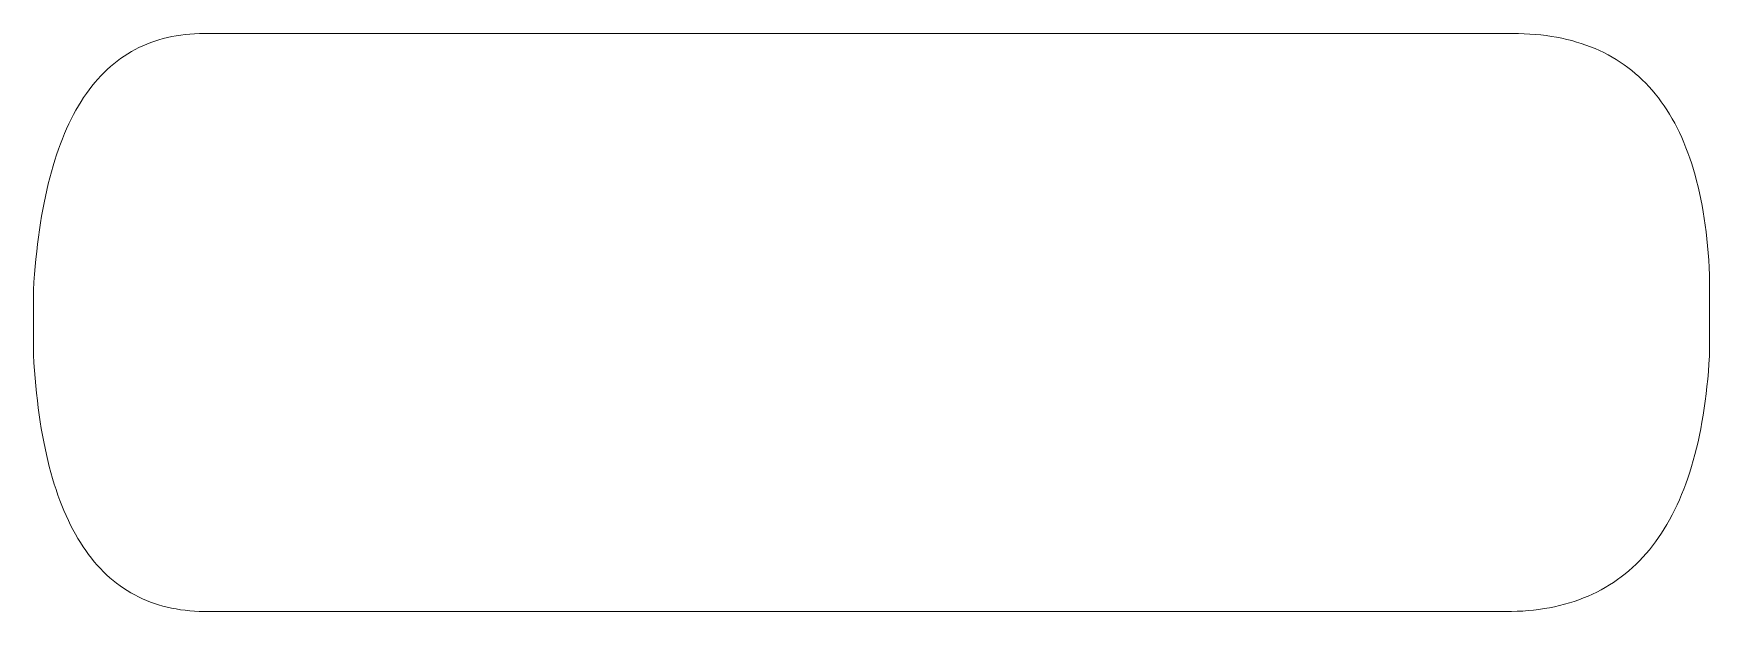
# Model space of a CAD drawing. Header units: millimetres. Extents: x 8 to 95, y 4 to 126.
# Drawn here: x 26.865 to 29.164, y 4.579 to 5.372 of the extents above; entities that cross this region are included whole.
import ezdxf

# ---------------------------------------------------------------- set-up
doc = ezdxf.new("R2010")
doc.units = ezdxf.units.MM
doc.header["$MEASUREMENT"] = 0
doc.layers.add('text outlines', color=7, linetype='Continuous', lineweight=0)

# ---------------------------------------------------------------- blocks, each defined once
blk = doc.blocks.new('Block_0')
at = {"layer": 'text outlines', "color": 7, "lineweight": 9}
blk.add_open_spline([(28.8919, 4.5793), (28.8919, 4.5793), (28.4437, 4.5793), (28.4437, 4.5793), (28.4437, 4.5793), (27.9955, 4.5793), (27.9955, 4.5793), (27.9955, 4.5793), (27.5473, 4.5793), (27.5473, 4.5793), (27.5473, 4.5793), (27.0991, 4.5793), (27.0991, 4.5793), (27.0632, 4.5796), (27.0315, 4.5872), (27.0038, 4.602), (26.9761, 4.6168), (26.9525, 4.6389), (26.933, 4.6682), (26.9135, 4.6976), (26.8981, 4.7341), (26.8867, 4.778), (26.8754, 4.8218), (26.8682, 4.873), (26.865, 4.9314), (26.865, 4.9314), (26.865, 4.9536), (26.865, 4.9536), (26.865, 4.9536), (26.865, 4.9758), (26.865, 4.9758), (26.865, 4.9758), (26.865, 4.998), (26.865, 4.998), (26.865, 4.998), (26.865, 5.0202), (26.865, 5.0202), (26.8684, 5.079), (26.8759, 5.1303), (26.8873, 5.1744), (26.8988, 5.2184), (26.9142, 5.2551), (26.9338, 5.2844), (26.9533, 5.3137), (26.9768, 5.3357), (27.0044, 5.3504), (27.0319, 5.365), (27.0635, 5.3723), (27.0991, 5.3723), (27.0991, 5.3723), (27.5478, 5.3723), (27.5478, 5.3723), (27.5478, 5.3723), (27.9964, 5.3723), (27.9964, 5.3723), (27.9964, 5.3723), (28.445, 5.3723), (28.445, 5.3723), (28.445, 5.3723), (28.8937, 5.3723), (28.8937, 5.3723), (28.9364, 5.3723), (28.974, 5.3654), (29.0067, 5.3516), (29.0393, 5.3378), (29.0668, 5.3171), (29.0893, 5.2894), (29.1118, 5.2618), (29.1292, 5.2273), (29.1416, 5.1859), (29.154, 5.1444), (29.1613, 5.0961), (29.1636, 5.0409), (29.1636, 5.0409), (29.1636, 5.0131), (29.1636, 5.0131), (29.1636, 5.0131), (29.1636, 4.9853), (29.1636, 4.9853), (29.1636, 4.9853), (29.1636, 4.9574), (29.1636, 4.9574), (29.1636, 4.9574), (29.1636, 4.9296), (29.1636, 4.9296), (29.1602, 4.8721), (29.152, 4.8216), (29.139, 4.7783), (29.1259, 4.7349), (29.1081, 4.6986), (29.0855, 4.6694), (29.0628, 4.6402), (29.0354, 4.6181), (29.0031, 4.6031), (28.9709, 4.5881), (28.9338, 4.5801), (28.8919, 4.5793)], degree=3, knots=[0, 0, 0, 0, 1, 1, 1, 2, 2, 2, 3, 3, 3, 4, 4, 4, 5, 5, 5, 6, 6, 6, 7, 7, 7, 8, 8, 8, 9, 9, 9, 10, 10, 10, 11, 11, 11, 12, 12, 12, 13, 13, 13, 14, 14, 14, 15, 15, 15, 16, 16, 16, 17, 17, 17, 18, 18, 18, 19, 19, 19, 20, 20, 20, 21, 21, 21, 22, 22, 22, 23, 23, 23, 24, 24, 24, 25, 25, 25, 26, 26, 26, 27, 27, 27, 28, 28, 28, 29, 29, 29, 30, 30, 30, 31, 31, 31, 32, 32, 32, 32], dxfattribs=at)

msp = doc.modelspace()

# ---------------------------------------------------------------- block references
at = {"layer": 'text outlines'}
msp.add_blockref('Block_0', (0, 0), dxfattribs=at)

doc.saveas('drawing.dxf')
